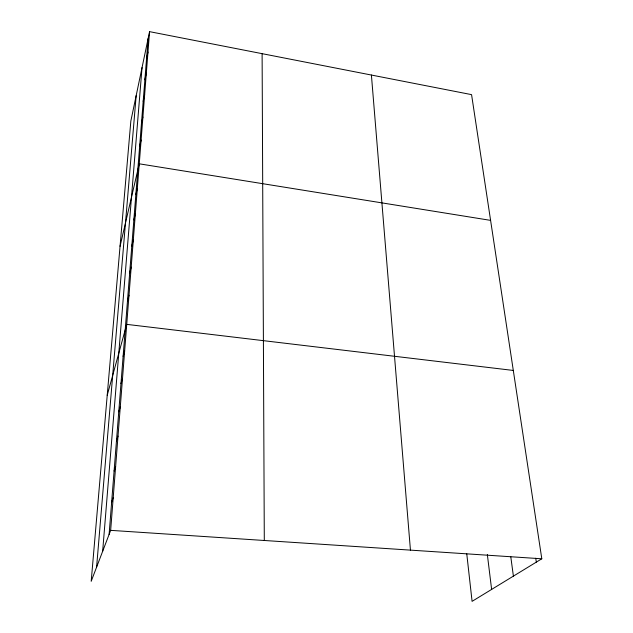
<?xml version="1.0" encoding="UTF-8"?>
<svg xmlns="http://www.w3.org/2000/svg" width="633" height="633" viewBox="0 0 633 633"><rect width="100%" height="100%" fill="white"/><g stroke="black" fill="none" stroke-linecap="round" stroke-linejoin="round"><path stroke-width="0.95" d="M149.57 31.65L130.841 121.053L91.199 581.292L110.656 530.351L149.57 31.65L471.569 94.633L541.801 558.789L472.083 601.35L466.766 553.851M109.105 534.402L148.13 38.534M102.657 551.288L142.037 67.604M96.596 567.168L136.174 95.607M146.532 58.853L147.98 52.033M144.878 79.782L146.342 73.024M143.185 101.351L144.648 94.673M141.436 123.593L142.908 116.994M139.632 146.54L141.112 140.028M120.048 246.324L139.26 163.812L490.591 220.371M135.842 194.671L137.337 188.373M133.856 219.928L135.359 213.748M131.799 246.039L133.31 239.994M129.67 273.045L131.197 267.142M127.47 300.991L128.997 295.247M107.222 395.261L126.727 324.365L513.3 370.44M123.118 356.355L124.654 350.951M120.974 383.63L122.509 378.415M118.751 411.806L120.302 406.782M116.464 440.916L118.007 436.113M114.098 471.023L115.641 466.442M111.645 502.167L113.196 497.839M110.656 530.351L541.801 558.789M535.747 558.235L536.325 562.128M510.768 556.644L513.395 576.125M487.339 554.5L491.627 589.418M371.405 75.042L410.445 550.124M262.109 53.663L264.301 540.487"/></g></svg>
